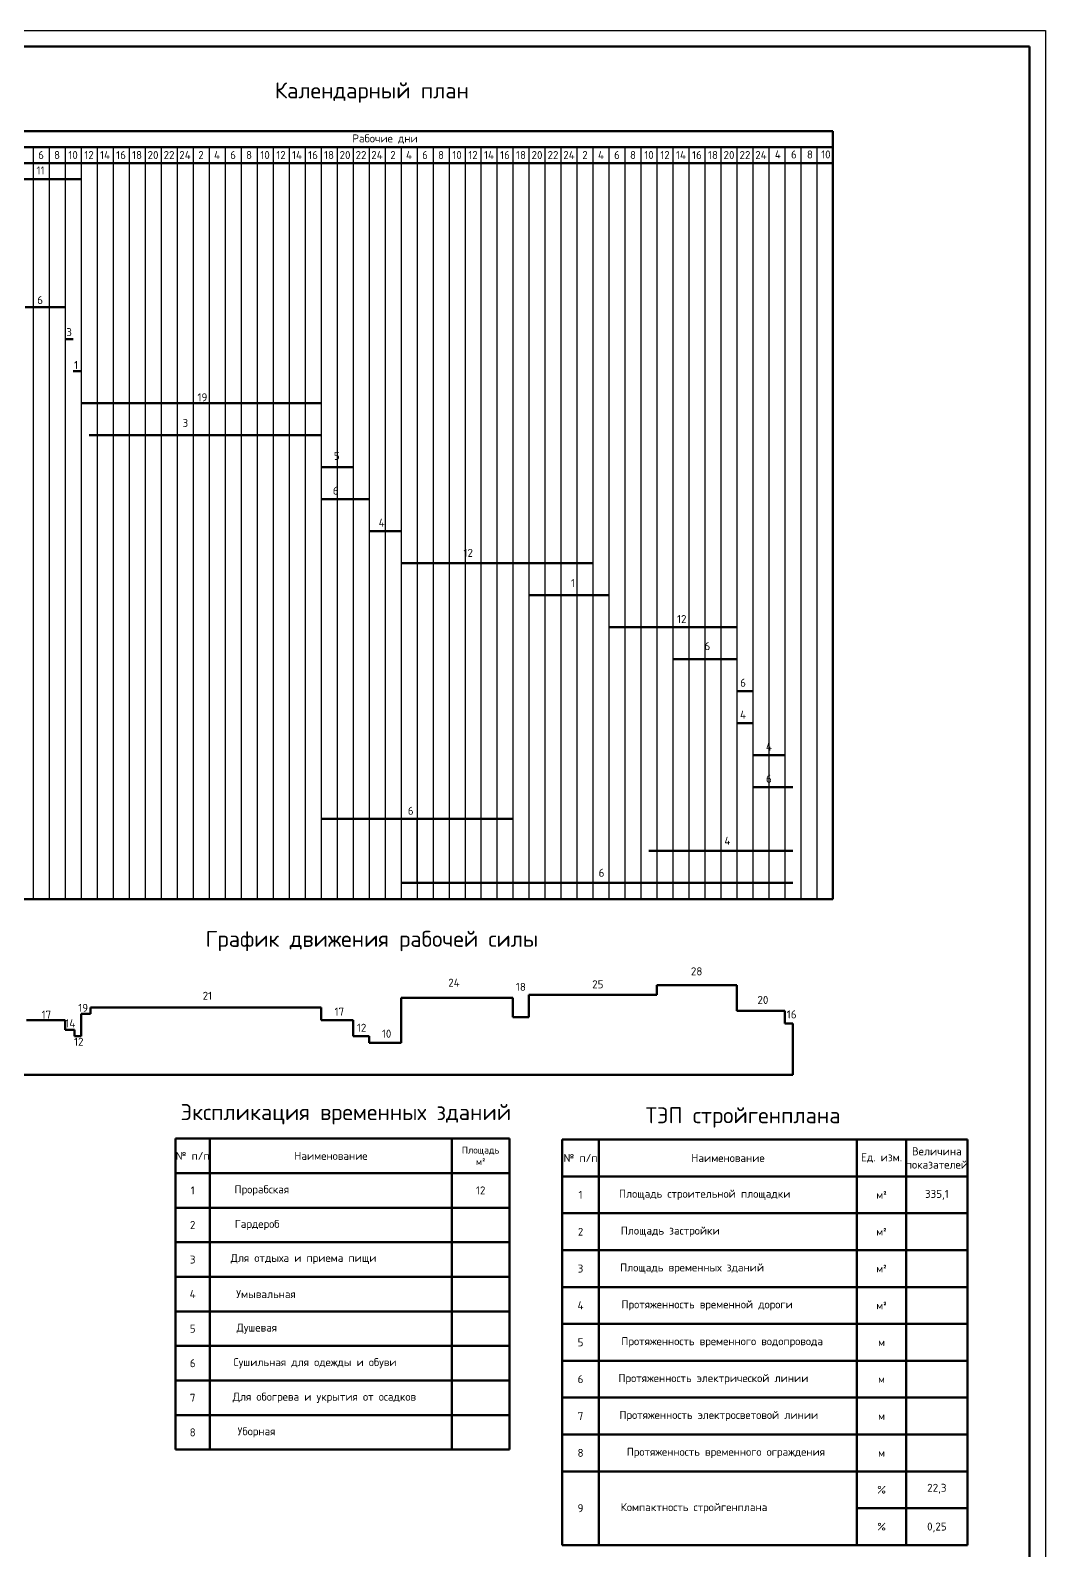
# Model space of a CAD drawing. Header units: millimetres. Extents: x 1612 to 3384, y 1003 to 1844.
# Drawn here: x 3066.3 to 3383.6, y 1368.8 to 1843.8 of the extents above; entities that cross this region are included whole.
import ezdxf

# ---------------------------------------------------------------- set-up
doc = ezdxf.new("R2010")
doc.units = ezdxf.units.MM
doc.layers.add('жирный', color=7, linetype='Continuous', lineweight=60)
doc.styles.add('стиль3', font='isocpeur.ttf')

msp = doc.modelspace()

# ---------------------------------------------------------------- linework, layer by layer
for p, q in [((2789.59, 1843.85), (3383.59, 1843.85)), ((3383.59, 1843.85), (3383.59, 1002.85)), ((3057.13, 1812.4), (3297.13, 1812.4)), ((3067.13, 1807.4), (3067.13, 1802.4)), ((3067.13, 1807.4), (3067.13, 1572.4)), ((3072.13, 1807.4), (3072.13, 1802.4)), ((3072.13, 1807.4), (3072.13, 1572.4)), ((3077.13, 1807.4), (3077.13, 1802.4)), ((3077.13, 1807.4), (3077.13, 1572.4)), ((3082.13, 1807.4), (3082.13, 1802.4)), ((3082.13, 1807.4), (3082.13, 1802.4)), ((3082.13, 1807.4), (3082.13, 1802.4)), ((3082.13, 1807.4), (3082.13, 1572.4)), ((3087.13, 1807.4), (3087.13, 1802.4)), ((3087.13, 1807.4), (3087.13, 1572.4)), ((3092.13, 1807.4), (3092.13, 1802.4)), ((3092.13, 1807.4), (3092.13, 1572.4)), ((3097.13, 1807.4), (3097.13, 1802.4)), ((3097.13, 1807.4), (3097.13, 1572.4)), ((3102.13, 1807.4), (3102.13, 1802.4)), ((3102.13, 1807.4), (3102.13, 1572.4)), ((3107.13, 1807.4), (3107.13, 1802.4)), ((3107.13, 1807.4), (3107.13, 1572.4)), ((3112.13, 1807.4), (3112.13, 1802.4)), ((3112.13, 1807.4), (3112.13, 1572.4)), ((3117.13, 1807.4), (3117.13, 1802.4)), ((3117.13, 1807.4), (3117.13, 1572.4)), ((3117.13, 1807.4), (3117.13, 1572.4)), ((3122.13, 1807.4), (3122.13, 1572.4)), ((3127.13, 1807.4), (3127.13, 1572.4)), ((3132.13, 1807.4), (3132.13, 1572.4)), ((3137.13, 1807.4), (3137.13, 1572.4)), ((3142.13, 1807.4), (3142.13, 1572.4)), ((3147.13, 1807.4), (3147.13, 1572.4)), ((3152.13, 1807.4), (3152.13, 1572.4)), ((3157.13, 1807.4), (3157.13, 1572.4)), ((3162.13, 1807.4), (3162.13, 1572.4)), ((3167.13, 1807.4), (3167.13, 1572.4)), ((3172.13, 1807.4), (3172.13, 1572.4)), ((3177.13, 1807.4), (3177.13, 1572.4)), ((3177.13, 1807.4), (3177.13, 1572.4)), ((3182.13, 1807.4), (3182.13, 1802.4)), ((3182.13, 1807.4), (3182.13, 1572.4)), ((3187.13, 1807.4), (3187.13, 1802.4)), ((3187.13, 1807.4), (3187.13, 1572.4)), ((3192.13, 1807.4), (3192.13, 1802.4)), ((3192.13, 1807.4), (3192.13, 1572.4)), ((3197.13, 1807.4), (3197.13, 1802.4)), ((3197.13, 1807.4), (3197.13, 1572.4)), ((3202.13, 1807.4), (3202.13, 1802.4)), ((3202.13, 1807.4), (3202.13, 1802.4)), ((3202.13, 1807.4), (3202.13, 1802.4)), ((3202.13, 1807.4), (3202.13, 1572.4)), ((3207.13, 1807.4), (3207.13, 1802.4)), ((3207.13, 1807.4), (3207.13, 1572.4)), ((3212.13, 1807.4), (3212.13, 1802.4)), ((3212.13, 1807.4), (3212.13, 1572.4)), ((3217.13, 1807.4), (3217.13, 1802.4)), ((3217.13, 1807.4), (3217.13, 1572.4)), ((3222.13, 1807.4), (3222.13, 1802.4)), ((3222.13, 1807.4), (3222.13, 1572.4)), ((3227.13, 1807.4), (3227.13, 1802.4)), ((3227.13, 1807.4), (3227.13, 1572.4)), ((3232.13, 1807.4), (3232.13, 1802.4)), ((3232.13, 1807.4), (3232.13, 1572.4)), ((3237.13, 1807.4), (3237.13, 1802.4)), ((3237.13, 1807.4), (3237.13, 1572.4)), ((3237.13, 1807.4), (3237.13, 1572.4)), ((3242.13, 1807.4), (3242.13, 1572.4)), ((3247.13, 1807.4), (3247.13, 1572.4)), ((3252.13, 1807.4), (3252.13, 1572.4)), ((3257.13, 1807.4), (3257.13, 1572.4)), ((3262.13, 1807.4), (3262.13, 1572.4)), ((3267.13, 1807.4), (3267.13, 1572.4)), ((3272.13, 1807.4), (3272.13, 1572.4)), ((3277.13, 1807.4), (3277.13, 1572.4)), ((3282.13, 1807.4), (3282.13, 1572.4)), ((3287.13, 1807.4), (3287.13, 1572.4)), ((3287.13, 1807.4), (3287.13, 1572.4)), ((3292.13, 1807.4), (3292.13, 1572.4)), ((3297.13, 1807.4), (3297.13, 1572.4)), ((3302.13, 1807.4), (3302.13, 1572.4)), ((3307.13, 1807.4), (3307.13, 1572.4)), ((3312.13, 1807.4), (3312.13, 1572.4)), ((3317.13, 1807.4), (3317.13, 1572.4)), ((3057.13, 1802.4), (3297.13, 1802.4)), ((3177.13, 1802.4), (3297.13, 1802.4)), ((3187.13, 1577.46), (3187.13, 1597.46))]:
    msp.add_line(p, q)
at = {"lineweight": 60}
for p, q in [((2809.59, 1838.85), (3378.59, 1838.85)), ((3378.59, 1838.85), (3378.59, 1007.85)), ((3057.13, 1812.4), (3317.13, 1812.4)), ((3057.13, 1807.4), (3317.13, 1807.4)), ((2857.13, 1802.4), (3297.13, 1802.4)), ((3067.13, 1802.4), (3297.13, 1802.4)), ((3187.13, 1802.4), (3317.13, 1802.4)), ((3057.13, 1797.4), (3082.13, 1797.4)), ((3217.13, 1597.46), (3157.13, 1597.46)), ((2857.13, 1572.4), (3317.13, 1572.4)), ((3262.13, 1542.52), (3262.13, 1545.52)), ((3262.13, 1545.52), (3287.13, 1545.52)), ((3287.13, 1545.52), (3287.13, 1537.52)), ((3182.13, 1527.52), (3182.13, 1541.52)), ((3182.13, 1541.52), (3217.13, 1541.52)), ((3217.13, 1541.52), (3217.13, 1535.52)), ((3222.13, 1535.52), (3222.13, 1542.52)), ((3222.13, 1542.52), (3262.13, 1542.52)), ((3065.13, 1534.52), (3077.13, 1534.52)), ((3077.13, 1534.52), (3077.13, 1531.52)), ((3082.13, 1529.52), (3082.13, 1536.52)), ((3082.13, 1536.52), (3085.13, 1536.52)), ((3085.13, 1536.52), (3085.13, 1538.52)), ((3085.13, 1538.52), (3157.13, 1538.52)), ((3157.13, 1538.52), (3157.13, 1534.52)), ((3157.13, 1534.52), (3167.13, 1534.52)), ((3167.13, 1534.52), (3167.13, 1529.52)), ((3217.13, 1535.52), (3222.13, 1535.52)), ((3287.13, 1537.52), (3302.13, 1537.52)), ((3302.13, 1537.52), (3302.13, 1533.52)), ((3077.13, 1531.52), (3080.13, 1531.52)), ((3080.13, 1531.52), (3080.13, 1529.52)), ((3302.13, 1533.52), (3304.63, 1533.52)), ((3304.63, 1533.52), (3304.63, 1517.52)), ((3080.13, 1529.52), (3082.13, 1529.52)), ((3167.13, 1529.52), (3172.13, 1529.52)), ((3172.13, 1529.52), (3172.13, 1527.52)), ((3172.13, 1527.52), (3182.13, 1527.52)), ((3057.13, 1517.52), (3304.63, 1517.52)), ((3111.62, 1497.57), (3198.02, 1497.57)), ((3111.62, 1497.57), (3111.62, 1400.37)), ((3122.42, 1497.57), (3122.42, 1400.37)), ((3198.02, 1497.57), (3216.02, 1497.57)), ((3198.02, 1497.57), (3198.02, 1400.37)), ((3216.02, 1497.57), (3216.02, 1400.37)), ((3232.48, 1497.27), (3359.2, 1497.27)), ((3232.48, 1497.27), (3232.48, 1370.55)), ((3244, 1497.27), (3244, 1370.55)), ((3324.64, 1497.27), (3324.64, 1370.55)), ((3340, 1497.27), (3340, 1370.55)), ((3359.2, 1497.27), (3359.2, 1370.55)), ((3111.62, 1486.77), (3198.02, 1486.77)), ((3198.02, 1486.77), (3216.02, 1486.77)), ((3232.48, 1485.75), (3359.2, 1485.75)), ((3111.62, 1475.97), (3198.02, 1475.97)), ((3198.02, 1475.97), (3216.02, 1475.97)), ((3232.48, 1474.23), (3359.2, 1474.23)), ((3111.62, 1465.17), (3198.02, 1465.17)), ((3198.02, 1465.17), (3216.02, 1465.17)), ((3232.48, 1462.71), (3359.2, 1462.71)), ((3111.62, 1454.37), (3198.02, 1454.37)), ((3198.02, 1454.37), (3216.02, 1454.37)), ((3232.48, 1451.19), (3359.2, 1451.19)), ((3111.62, 1443.57), (3198.02, 1443.57)), ((3198.02, 1443.57), (3216.02, 1443.57)), ((3232.48, 1439.67), (3359.2, 1439.67)), ((3111.62, 1432.77), (3198.02, 1432.77)), ((3198.02, 1432.77), (3216.02, 1432.77)), ((3232.48, 1428.15), (3359.2, 1428.15)), ((3111.62, 1421.97), (3198.02, 1421.97)), ((3198.02, 1421.97), (3216.02, 1421.97)), ((3232.48, 1416.63), (3359.2, 1416.63)), ((3111.62, 1411.17), (3198.02, 1411.17)), ((3198.02, 1411.17), (3216.02, 1411.17)), ((3232.48, 1405.11), (3359.2, 1405.11)), ((3111.62, 1400.37), (3198.02, 1400.37)), ((3198.02, 1400.37), (3216.02, 1400.37)), ((3232.48, 1393.59), (3359.2, 1393.59)), ((3324.64, 1382.07), (3359.2, 1382.07)), ((3232.48, 1370.55), (3359.2, 1370.55))]:
    msp.add_line(p, q, dxfattribs=at)
at = {"layer": 'жирный'}
for p, q in [((3317.13, 1812.4), (3317.13, 1572.4)), ((3064.63, 1757.4), (3077.13, 1757.4)), ((3077.13, 1747.4), (3079.63, 1747.4)), ((3079.63, 1737.4), (3082.13, 1737.4)), ((3082.13, 1727.4), (3157.13, 1727.4)), ((3084.63, 1717.4), (3157.13, 1717.4)), ((3167.13, 1707.4), (3157.13, 1707.4)), ((3157.12, 1697.41), (3172.13, 1697.41)), ((3172.13, 1687.41), (3182.13, 1687.41)), ((3182.13, 1677.41), (3242.12, 1677.41)), ((3222.13, 1667.41), (3247.13, 1667.41)), ((3287.13, 1657.41), (3247.13, 1657.41)), ((3287.13, 1647.41), (3267.13, 1647.41)), ((3292.13, 1637.41), (3287.13, 1637.41)), ((3292.13, 1627.41), (3287.13, 1627.41)), ((3302.13, 1617.41), (3292.13, 1617.41)), ((3304.63, 1607.41), (3292.13, 1607.41)), ((3304.63, 1587.46), (3259.63, 1587.46)), ((3304.63, 1577.46), (3182.13, 1577.46))]:
    msp.add_line(p, q, dxfattribs=at)

# ---------------------------------------------------------------- texts
at = {"style": 'стиль3'}
for s, width, gutter_width, insert, char_height, attachment_point in [('Календарный план', 420.3396, 25.78, (3173.03, 1824.42), 5, 5), ('6', 5, 12.5, (3069.63, 1804.9), 2.5, 5), ('8', 5, 12.5, (3074.63, 1804.9), 2.5, 5), ('10', 5, 12.5, (3079.63, 1804.9), 2.5, 5), ('12', 5, 12.5, (3084.63, 1804.9), 2.5, 5), ('14', 5, 12.5, (3089.63, 1804.9), 2.5, 5), ('16', 5, 12.5, (3094.63, 1804.9), 2.5, 5), ('18', 5, 12.5, (3099.63, 1804.9), 2.5, 5), ('20', 5, 12.5, (3104.63, 1804.9), 2.5, 5), ('22', 5, 12.5, (3109.63, 1804.9), 2.5, 5), ('24', 5, 12.5, (3114.63, 1804.9), 2.5, 5), ('4', 5, 12.5, (3124.63, 1804.9), 2.5, 5), ('6', 5, 12.5, (3129.63, 1804.9), 2.5, 5), ('8', 5, 12.5, (3134.63, 1804.9), 2.5, 5), ('10', 5, 12.5, (3139.63, 1804.9), 2.5, 5), ('12', 5, 12.5, (3144.63, 1804.9), 2.5, 5), ('14', 5, 12.5, (3149.63, 1804.9), 2.5, 5), ('16', 5, 12.5, (3154.63, 1804.9), 2.5, 5), ('18', 5, 12.5, (3159.63, 1804.9), 2.5, 5), ('20', 5, 12.5, (3164.63, 1804.9), 2.5, 5), ('22', 5, 12.5, (3169.63, 1804.9), 2.5, 5), ('24', 5, 12.5, (3174.63, 1804.9), 2.5, 5), ('4', 5, 12.5, (3184.63, 1804.9), 2.5, 5), ('6', 5, 12.5, (3189.63, 1804.9), 2.5, 5), ('8', 5, 12.5, (3194.63, 1804.9), 2.5, 5), ('10', 5, 12.5, (3199.63, 1804.9), 2.5, 5), ('12', 5, 12.5, (3204.63, 1804.9), 2.5, 5), ('14', 5, 12.5, (3209.63, 1804.9), 2.5, 5), ('16', 5, 12.5, (3214.63, 1804.9), 2.5, 5), ('18', 5, 12.5, (3219.63, 1804.9), 2.5, 5), ('20', 5, 12.5, (3224.63, 1804.9), 2.5, 5), ('22', 5, 12.5, (3229.63, 1804.9), 2.5, 5), ('24', 5, 12.5, (3234.63, 1804.9), 2.5, 5), ('4', 5, 12.5, (3244.63, 1804.9), 2.5, 5), ('6', 5, 12.5, (3249.63, 1804.9), 2.5, 5), ('8', 5, 12.5, (3254.63, 1804.9), 2.5, 5), ('10', 5, 12.5, (3259.63, 1804.9), 2.5, 5), ('12', 5, 12.5, (3264.63, 1804.9), 2.5, 5), ('14', 5, 12.5, (3269.63, 1804.9), 2.5, 5), ('16', 5, 12.5, (3274.63, 1804.9), 2.5, 5), ('18', 5, 12.5, (3279.63, 1804.9), 2.5, 5), ('20', 5, 12.5, (3284.63, 1804.9), 2.5, 5), ('22', 5, 12.5, (3289.63, 1804.9), 2.5, 5), ('24', 5, 12.5, (3294.63, 1804.9), 2.5, 5), ('4', 5, 12.5, (3299.92, 1805.08), 2.5, 5), ('6', 5, 12.5, (3304.92, 1805.08), 2.5, 5), ('8', 5, 12.5, (3309.92, 1805.08), 2.5, 5), ('10', 5, 12.5, (3314.92, 1805.08), 2.5, 5), ('11', 24.9751, 12.5, (3069.47, 1800.08), 2.5, 5), ('6', 27.6565, 12.5, (3184.25, 1601.25), 2.5, 1), ('График движения рабочей силы', 420.3396, 25.78, (3173.03, 1559.3), 5, 5), ('28', 25.5124, 12.5, (3274.52, 1549.83), 2.5, 5), ('24', 37.3686, 12.5, (3198.69, 1546.27), 2.5, 5), ('18', 7.668, 12.5, (3219.6, 1544.98), 2.5, 5), ('25', 35.4955, 12.5, (3243.64, 1545.77), 2.5, 5), ('19', 3.7384, 12.5, (3081.24, 1539.67), 2.5, 1), ('21', 69.8502, 12.5, (3121.61, 1542.19), 2.5, 5), ('20', 14.0894, 12.5, (3295.23, 1540.89), 2.5, 5), ('17', 11.7644, 12.5, (3071.29, 1536.28), 2.5, 5), ('14', 2.6495, 12.5, (3077.19, 1534.81), 2.5, 1), ('17', 9.4325, 12.5, (3162.86, 1537.24), 2.5, 5), ('16', 3.0332, 12.5, (3304.23, 1536.38), 2.5, 5), ('12', 4.799, 12.5, (3169.81, 1532.2), 2.5, 5), ('10', 8.8533, 12.5, (3177.63, 1530.34), 2.5, 5), ('12', 1.2983, 12.5, (3081.42, 1527.81), 2.5, 5), ('Экспликация временных зданий', 146.8162, 12.5, (3164.9, 1505.17), 5, 5), ('ТЭП стройгенплана', 105.3211, 12.5, (3258.59, 1507.36), 5, 1), ('№ п/п', 15, 12.5, (3117.02, 1492.17), 2.5, 5), ('Наименование ', 105, 12.5, (3160.22, 1492.17), 2.5, 5), ('Площадь\\Pм²', 25, 12.5, (3207.02, 1492.17), 2.16, 5), ('№ п/п', 15, 12.5, (3238.24, 1491.51), 2.5, 5), ('Наименование ', 105, 12.5, (3284.32, 1491.51), 2.5, 5), ('Ед. изм.', 20, 12.5, (3332.32, 1491.51), 2.5, 5), ('Величина показателей', 25, 12.5, (3349.6, 1491.51), 2.5, 5), ('1', 15, 12.5, (3117.02, 1481.37), 2.5, 5), ('Прорабская', 75.6, 12.5, (3138.64, 1481.37), 2.5, 5), ('12', 18, 12.5, (3207.02, 1481.37), 2.5, 5), ('1', 15, 12.5, (3238.24, 1479.99), 2.5, 5), ('Площадь строительной площадки', 105, 12.5, (3277.04, 1479.99), 2.5, 5), ('м²', 20, 12.5, (3332.32, 1479.99), 2.4, 5), ('335,1', 19.2, 25.78, (3349.6, 1479.99), 2.5, 5), ('2', 15, 12.5, (3117.02, 1470.57), 2.5, 5), (' Гардероб', 105, 12.5, (3136.37, 1470.57), 2.5, 5), ('2', 15, 12.5, (3238.24, 1468.47), 2.4, 5), ('Площадь застройки', 105, 12.5, (3266.27, 1468.47), 2.5, 5), ('м²', 20, 12.5, (3332.32, 1468.47), 2.4, 5), ('3', 15, 12.5, (3117.02, 1459.77), 2.5, 5), (' Для отдыха и приема пищи', 66.438, 12.5, (3150.88, 1459.94), 2.5, 5), ('Площадь временных зданий', 105, 12.5, (3273.1, 1456.95), 2.5, 5), ('3', 15, 12.5, (3238.24, 1456.95), 2.5, 5), ('м²', 20, 12.5, (3332.32, 1456.95), 2.4, 5), ('4', 15, 12.5, (3117.02, 1448.97), 2.5, 5), (' Умывальная', 105, 12.5, (3139.14, 1448.97), 2.5, 5), ('4', 15, 12.5, (3238.24, 1445.43), 2.5, 5), ('Протяженность временной дороги', 105, 12.5, (3277.8, 1445.43), 2.5, 5), ('м²', 20, 12.5, (3332.32, 1445.43), 2.4, 5), ('5', 15, 12.5, (3117.02, 1438.17), 2.5, 5), (' Душевая', 105, 12.5, (3136.28, 1438.17), 2.5, 5), ('5', 15, 12.5, (3238.24, 1433.91), 2.5, 5), ('Протяженность временного водопровода', 105, 12.5, (3282.5, 1433.91), 2.5, 5), ('м', 20, 12.5, (3332.32, 1433.91), 2.4, 5), ('6', 15, 12.5, (3117.02, 1427.37), 2.5, 5), (' Сушильная для одежды и обуви', 105, 12.5, (3154.43, 1427.37), 2.5, 5), ('6', 15, 12.5, (3238.24, 1422.39), 2.5, 5), ('Протяженность электрической линии', 105, 12.5, (3279.77, 1422.39), 2.5, 5), ('м', 20, 12.5, (3332.32, 1422.39), 2.3, 5), ('7', 15, 12.5, (3117.02, 1416.57), 2.5, 5), (' Для обогрева и укрытия от осадков', 105, 12.5, (3157.39, 1416.57), 2.5, 5), ('7', 15, 12.5, (3238.24, 1410.87), 2.5, 5), ('Протяженность электросветовой линии', 105, 12.5, (3281.44, 1410.87), 2.5, 5), ('м', 20, 12.5, (3332.32, 1410.87), 2.4, 5), ('8', 15, 12.5, (3117.02, 1405.77), 2.5, 5), (' Уборная', 105, 12.5, (3136.18, 1405.77), 2.5, 5), ('8', 15, 12.5, (3238.24, 1399.35), 2.5, 5), ('Протяженность временного ограждения', 105, 12.5, (3283.66, 1399.35), 2.5, 5), ('м', 20, 12.5, (3332.32, 1399.35), 2.4, 5), ('%', 20, 12.5, (3332.32, 1387.83), 2.4, 5), ('22,3', 19.2, 25.78, (3349.6, 1388.15), 2.5, 5), ('9', 15, 12.5, (3238.24, 1382.07), 2.5, 5), ('\\pt96.875;Компактность стройгенплана', 105, 12.5, (3273.71, 1382.07), 2.5, 5), ('0,25', 19.2, 25.78, (3349.6, 1376.05), 2.5, 5), ('%', 20, 12.5, (3332.32, 1376.31), 2.4, 5)]:
    msp.add_mtext_dynamic_manual_height_columns(s, width=width, gutter_width=gutter_width, heights=[0], dxfattribs=dict(at, insert=insert, char_height=char_height, attachment_point=attachment_point))
at = {"layer": 'жирный', "char_height": 2.5, "style": 'стиль3'}
for s, width, gutter_width, insert, attachment_point in [('Рабочие дни', 240, 25.78, (3177.13, 1809.9), 5), ('2', 5, 25.78, (3119.63, 1804.9), 5), ('2', 5, 25.78, (3179.63, 1804.9), 5), ('2', 5, 25.78, (3239.63, 1804.9), 5), ('6', 23.3171, 12.5, (3069.35, 1759.58), 5), ('3', 4.5115, 12.5, (3078.41, 1749.57), 5), ('1', 9.1189, 12.5, (3080.59, 1739.29), 5), ('19', 3.3387, 12.5, (3118.52, 1730.44), 1), ('3', 153.7164, 12.5, (3114.72, 1721.18), 5), ('\\pt75;5', 153.7164, 12.5, (3162.06, 1710.91), 5), ('6', 15.868, 12.5, (3161.73, 1700.03), 5), ('4', 15.868, 12.5, (3176.09, 1690.03), 5), ('12', 9.7028, 12.5, (3203.13, 1680.6), 5), ('1', 100.1709, 12.5, (3235.87, 1671.18), 5), ('12', 50, 12.5, (3269.87, 1659.91), 5), ('6', 15, 12.5, (3277.88, 1651.44), 5), ('6', 15.0524, 12.5, (3289.02, 1640.01), 5), ('4', 15.0524, 12.5, (3289.02, 1630.01), 5), ('4', 15.0524, 12.5, (3297.11, 1620.01), 5), ('6', 15.0524, 12.5, (3297.11, 1610.01), 5), ('4', 15.0524, 12.5, (3284.15, 1590.62), 5), ('6', 15.0524, 12.5, (3244.8, 1580.62), 5)]:
    msp.add_mtext_dynamic_manual_height_columns(s, width=width, gutter_width=gutter_width, heights=[0], dxfattribs=dict(at, insert=insert, attachment_point=attachment_point))

doc.saveas('drawing.dxf')
